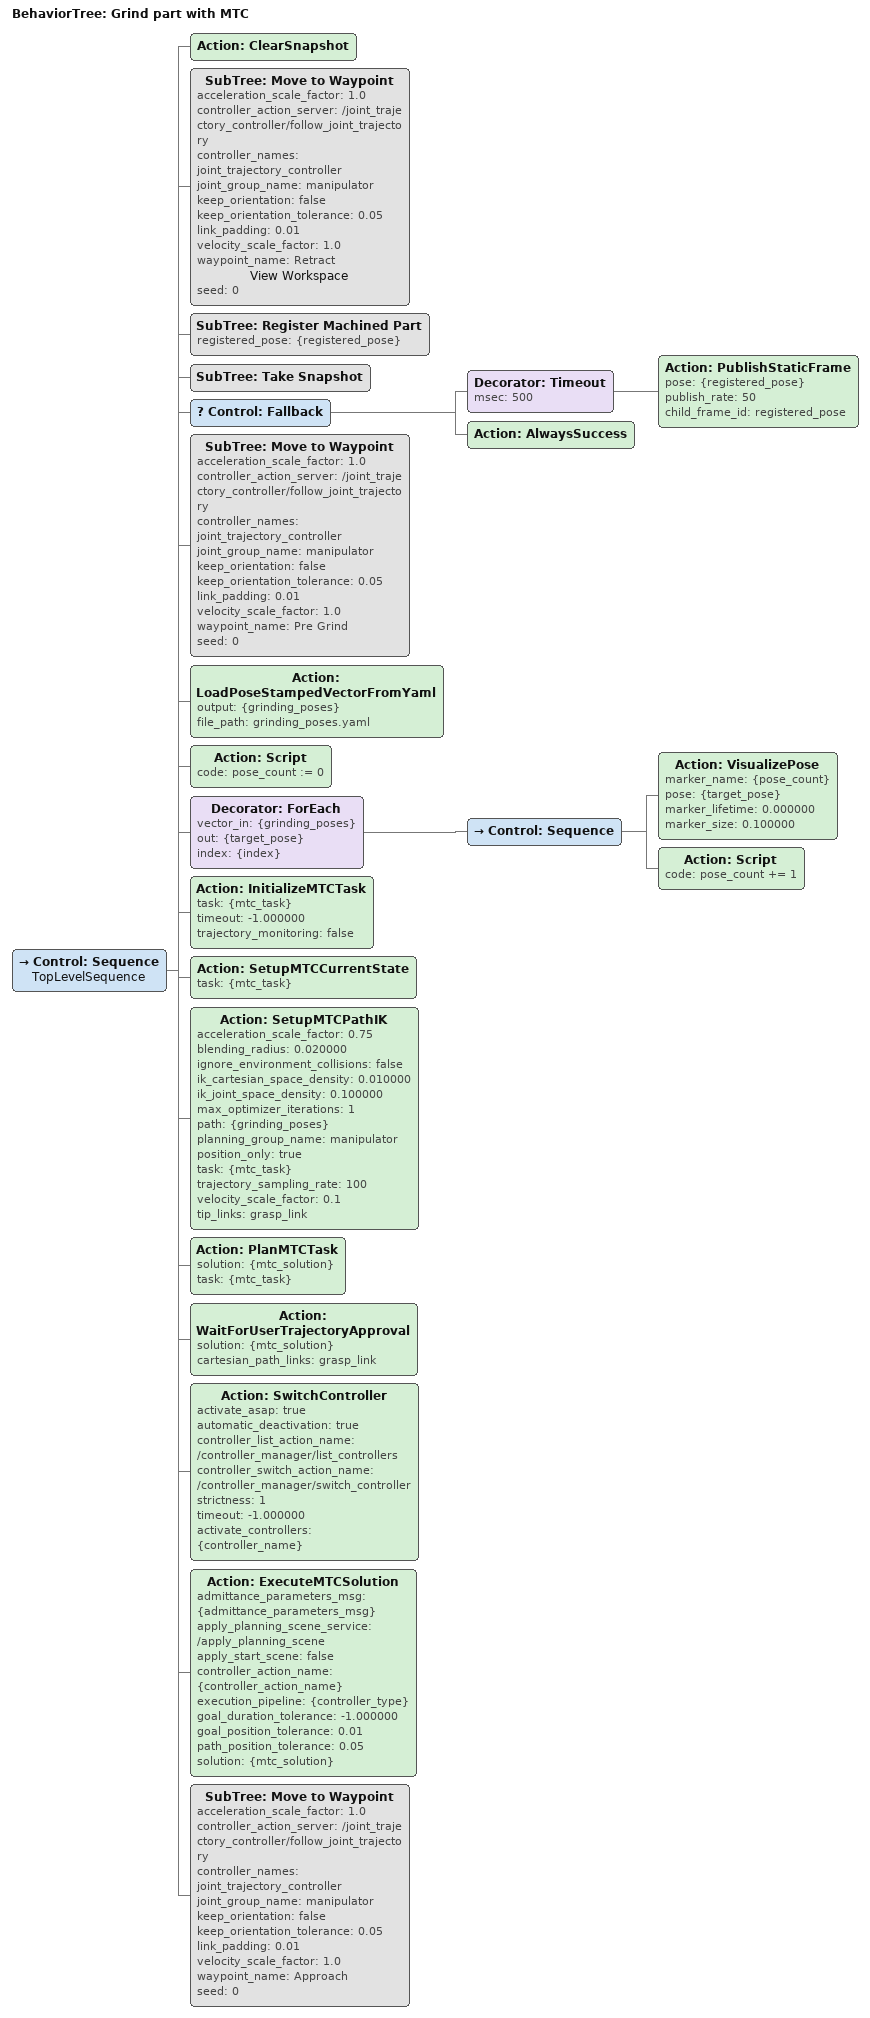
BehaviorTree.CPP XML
<?xml version="1.0" encoding="UTF-8" ?>
<root BTCPP_format="4" main_tree_to_execute="Grind part with MTC">
  <BehaviorTree ID="Grind part with MTC" _description="">
    <Control ID="Sequence" name="TopLevelSequence">
      <Action ID="ClearSnapshot" />
      <!--View workspace and register part-->
      <SubTree
        ID="Move to Waypoint"
        acceleration_scale_factor="1.0"
        controller_action_server="/joint_trajectory_controller/follow_joint_trajectory"
        controller_names="joint_trajectory_controller"
        joint_group_name="manipulator"
        keep_orientation="false"
        keep_orientation_tolerance="0.05"
        link_padding="0.01"
        velocity_scale_factor="1.0"
        waypoint_name="Retract"
        name="View Workspace"
        seed="0"
      />
      <SubTree
        ID="Register Machined Part"
        registered_pose="{registered_pose}"
      />
      <SubTree ID="Take Snapshot" />
      <!--Publish frame of registered part so we can plan in reference to it-->
      <Control ID="Fallback">
        <Decorator ID="Timeout" msec="500">
          <Action
            ID="PublishStaticFrame"
            pose="{registered_pose}"
            publish_rate="50"
            child_frame_id="registered_pose"
          />
        </Decorator>
        <Action ID="AlwaysSuccess" />
      </Control>
      <!--Move the tool to a pose near the part-->
      <SubTree
        ID="Move to Waypoint"
        acceleration_scale_factor="1.0"
        controller_action_server="/joint_trajectory_controller/follow_joint_trajectory"
        controller_names="joint_trajectory_controller"
        joint_group_name="manipulator"
        keep_orientation="false"
        keep_orientation_tolerance="0.05"
        link_padding="0.01"
        velocity_scale_factor="1.0"
        waypoint_name="Pre Grind"
        seed="0"
      />
      <!--Load grinding poses-->
      <Action
        ID="LoadPoseStampedVectorFromYaml"
        output="{grinding_poses}"
        file_path="grinding_poses.yaml"
      />
      <!--Visualize grinding poses-->
      <Action ID="Script" code="pose_count := 0" />
      <Decorator
        ID="ForEach"
        vector_in="{grinding_poses}"
        out="{target_pose}"
        index="{index}"
      >
        <Control ID="Sequence">
          <Action
            ID="VisualizePose"
            marker_name="{pose_count}"
            pose="{target_pose}"
            marker_lifetime="0.000000"
            marker_size="0.100000"
          />
          <Action ID="Script" code="pose_count += 1" />
        </Control>
      </Decorator>
      <!--Setup an MTC task from the current robot state-->
      <Action
        ID="InitializeMTCTask"
        task="{mtc_task}"
        timeout="-1.000000"
        trajectory_monitoring="false"
      />
      <Action ID="SetupMTCCurrentState" task="{mtc_task}" />
      <!-- Pass each of the grinding poses to the MTC task, and plan cartesian motions between them -->
      <Action
        ID="SetupMTCPathIK"
        acceleration_scale_factor="0.75"
        blending_radius="0.020000"
        ignore_environment_collisions="false"
        ik_cartesian_space_density="0.010000"
        ik_joint_space_density="0.100000"
        max_optimizer_iterations="1"
        path="{grinding_poses}"
        planning_group_name="manipulator"
        position_only="true"
        task="{mtc_task}"
        trajectory_sampling_rate="100"
        velocity_scale_factor="0.1"
        tip_links="grasp_link"
      />
      <!--Wait for user to approve the grinding path and then execute it-->
      <Action ID="PlanMTCTask" solution="{mtc_solution}" task="{mtc_task}" />
      <Action
        ID="WaitForUserTrajectoryApproval"
        solution="{mtc_solution}"
        cartesian_path_links="grasp_link"
      />
      <Action
        ID="SwitchController"
        activate_asap="true"
        automatic_deactivation="true"
        controller_list_action_name="/controller_manager/list_controllers"
        controller_switch_action_name="/controller_manager/switch_controller"
        strictness="1"
        timeout="-1.000000"
        activate_controllers="{controller_name}"
      />
      <Action
        ID="ExecuteMTCSolution"
        admittance_parameters_msg="{admittance_parameters_msg}"
        apply_planning_scene_service="/apply_planning_scene"
        apply_start_scene="false"
        controller_action_name="{controller_action_name}"
        execution_pipeline="{controller_type}"
        goal_duration_tolerance="-1.000000"
        goal_position_tolerance="0.01"
        path_position_tolerance="0.05"
        solution="{mtc_solution}"
      />
      <!--Move away from the part after completing the grinding path-->
      <SubTree
        ID="Move to Waypoint"
        acceleration_scale_factor="1.0"
        controller_action_server="/joint_trajectory_controller/follow_joint_trajectory"
        controller_names="joint_trajectory_controller"
        joint_group_name="manipulator"
        keep_orientation="false"
        keep_orientation_tolerance="0.05"
        link_padding="0.01"
        velocity_scale_factor="1.0"
        waypoint_name="Approach"
        seed="0"
      />
    </Control>
  </BehaviorTree>
</root>
